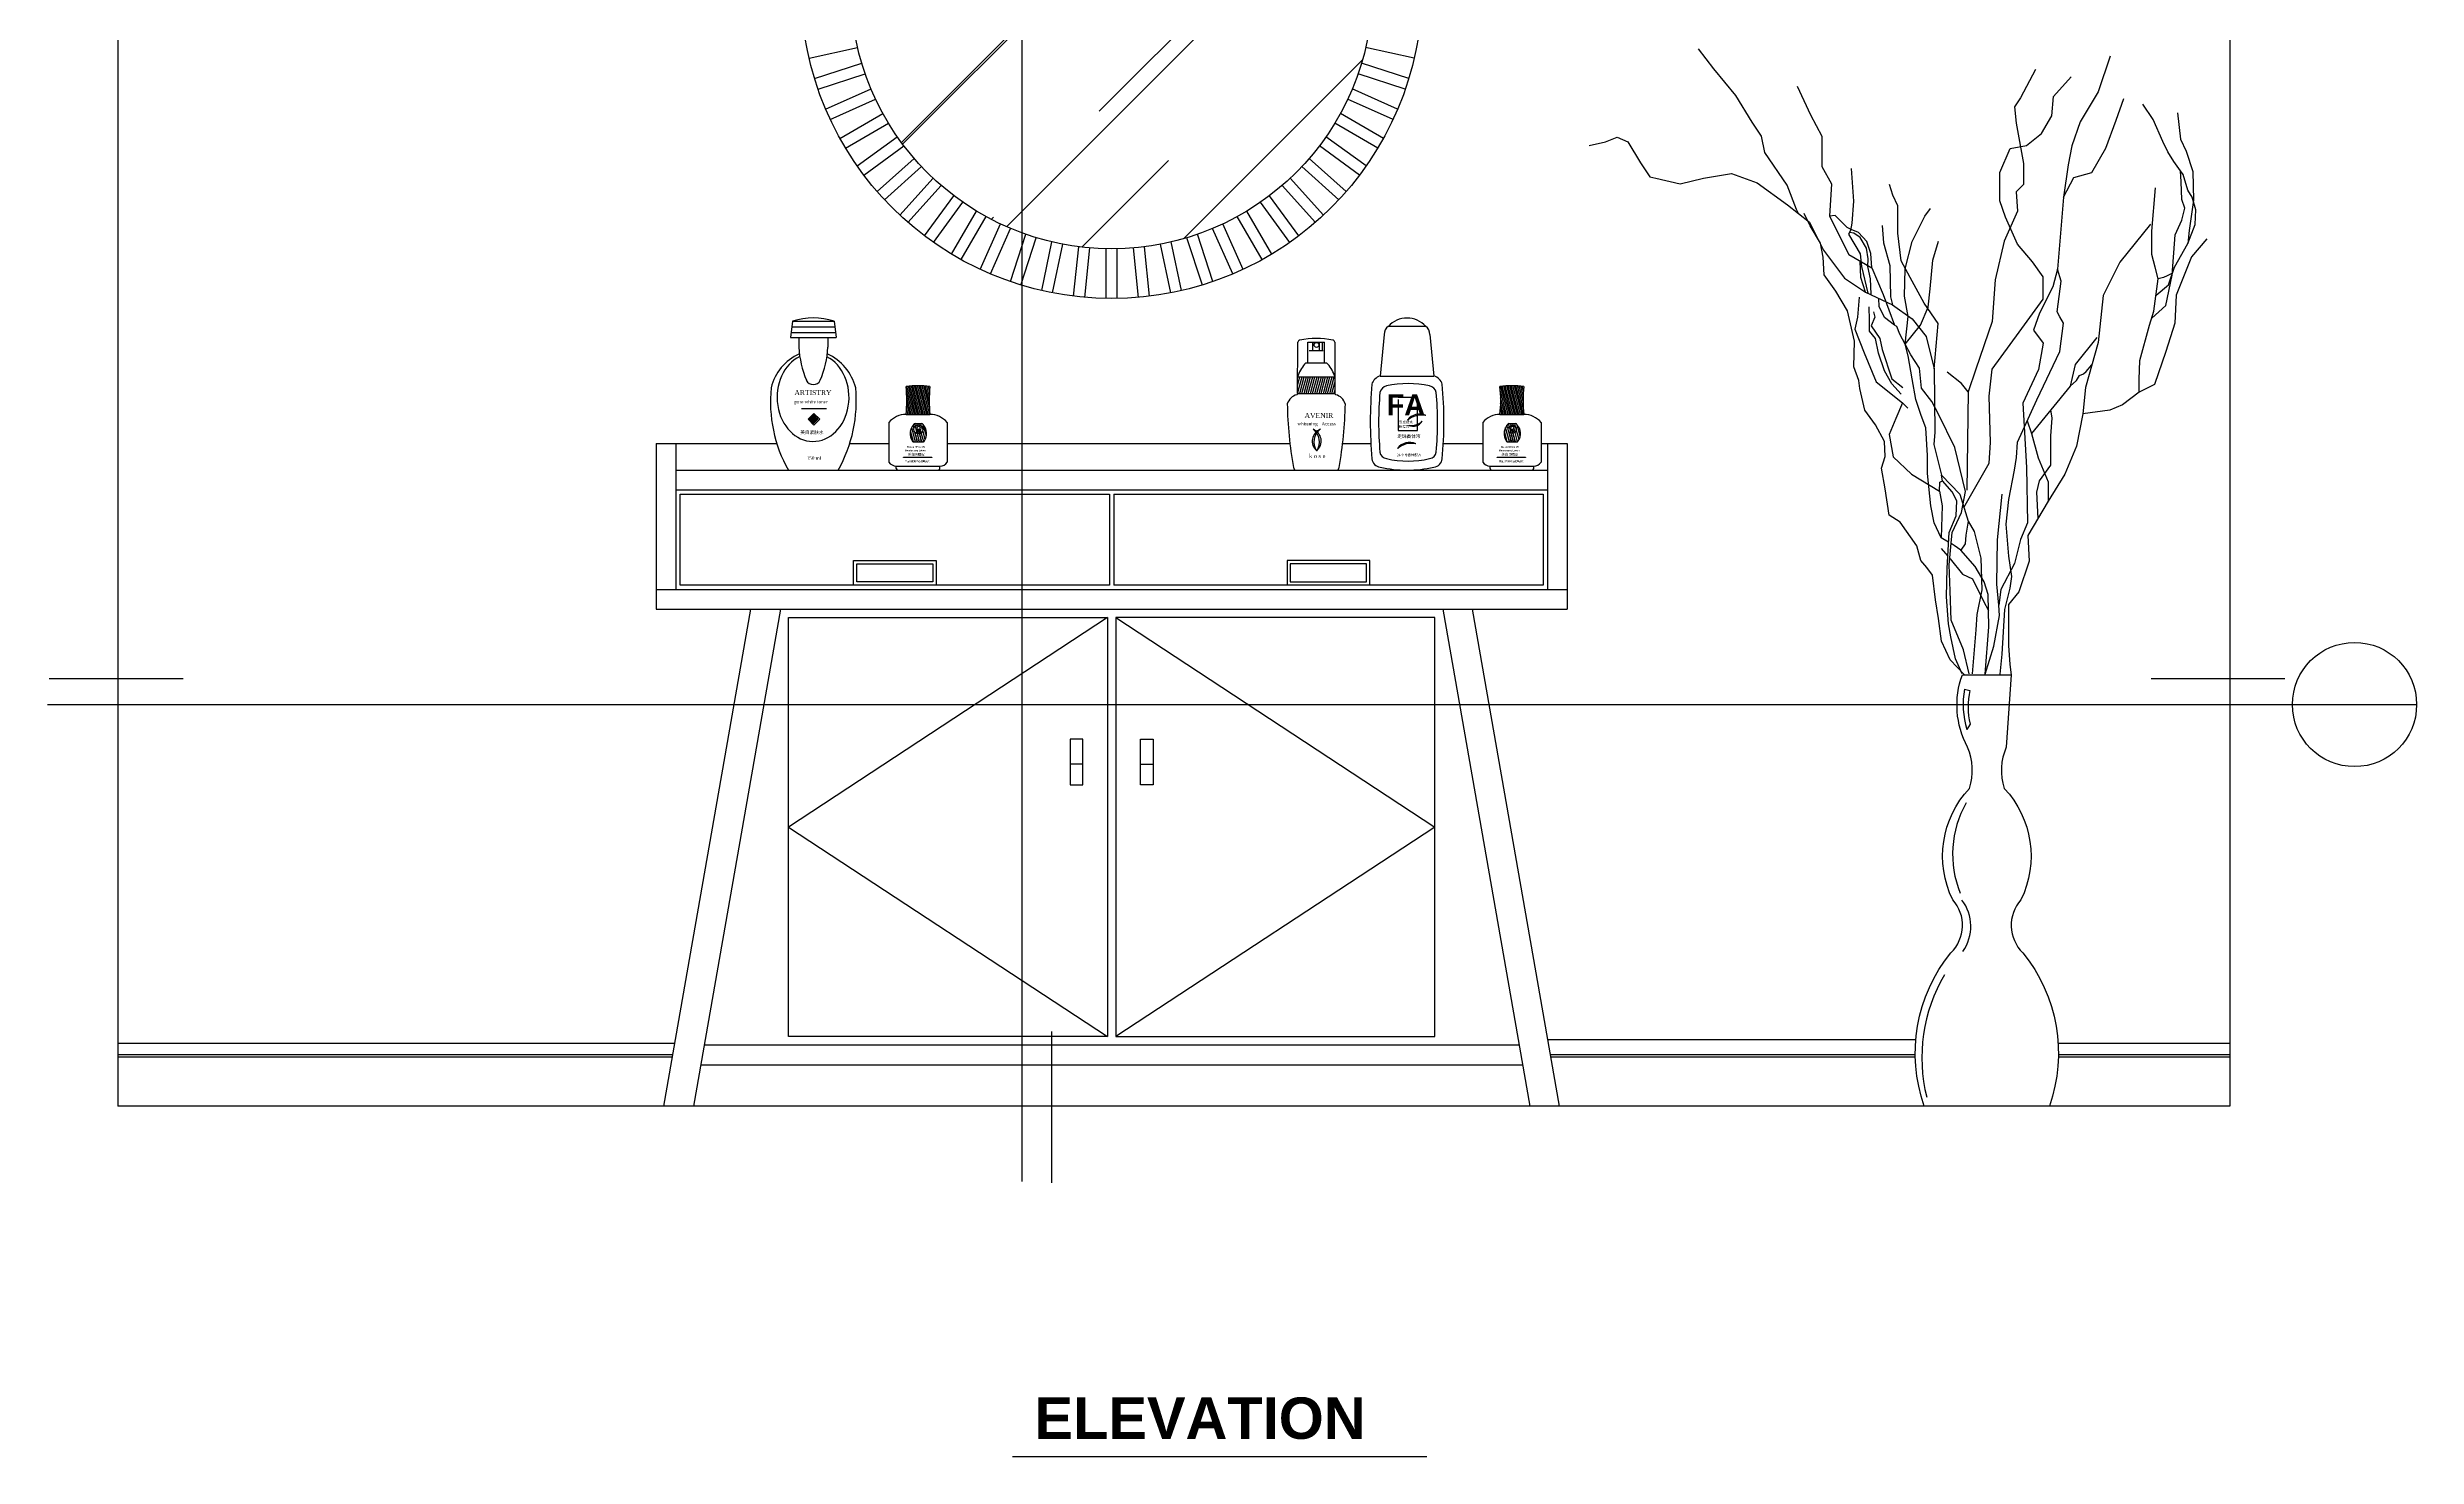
# Model space of a CAD drawing. Header units: inches. Extents: x 10 to 52.5, y 12.6 to 37.4.
# Drawn here: x 13.149 to 16.009, y 18.574 to 20.275 of the extents above; entities that cross this region are included whole.
import ezdxf

# ---------------------------------------------------------------- set-up
doc = ezdxf.new("R2010")
doc.units = ezdxf.units.IN
doc.header["$MEASUREMENT"] = 0
for name, color, linetype in [('02', 2, 'Continuous'), ('1', 1, 'Continuous'), ('4', 4, 'Continuous'), ('8', 8, 'Continuous')]:
    doc.layers.add(name, color=color, linetype=linetype)
doc.styles.add('HT', font='swisseb.ttf')
doc.styles.add('STYLE4', font='dutcheb.ttf')
doc.styles.add('STYLE5', font='dutchi.ttf')

msp = doc.modelspace()

# ---------------------------------------------------------------- hatches: boundary and pattern name
at = {"layer": '8'}
h = msp.add_hatch(dxfattribs=at)
h.set_pattern_fill('AR-RROOF', color=256, scale=0.241, angle=45, style=0)
h.set_pattern_definition([(45, (23.80628, 18.5362), (0.204495, 0.545321), [3.615, -0.482, 1.205, -0.241]), (45, (23.94772, 18.84805), (-0.397062, 0.056236), [0.723, -0.07953, 1.446, -0.18075]), (45, (23.74663, 18.76625), (0.7719697, 1.0003228), [1.928, -0.3374, 0.964, -0.241])])
h.paths.add_polyline_path([(14.3257, 20.0511, 0.520819), (14.7487, 20.3471, 0.520819), (14.3257, 20.643)])
h.paths.add_polyline_path([(14.3257, 20.643, 0.315081), (14.1187, 20.3471, 0.315081), (14.3257, 20.0511)])
h = msp.add_hatch(dxfattribs=at)
h.set_pattern_fill('ANSI31', color=256, scale=0.0144, angle=60, style=0)
h.set_pattern_definition([(105, (-6.3238072, 19.4368327), (-0.00173866649, -0.00046587428), [])])
h.paths.add_polyline_path([(14.2143, 19.8657, 0.068094), (14.1855, 19.8657, -0.05168), (14.1855, 19.8321), (14.2143, 19.8321, -0.05168)])
h = msp.add_hatch(dxfattribs=at)
h.set_pattern_fill('ANSI31', color=256, scale=0.02, angle=30, style=0)
h.set_pattern_definition([(75, (-6.706709, 19.811397), (-0.00241481457, 0.0006470476), [])])
h.paths.add_polyline_path([(14.7032, 19.8574), (14.7032, 19.8774), (14.6582, 19.8774), (14.6582, 19.8574)])
h = msp.add_hatch(dxfattribs=at)
h.set_pattern_fill('ANSI31', color=256, scale=0.0144, angle=60, style=0)
h.set_pattern_definition([(105, (-5.6068582, 19.4368327), (-0.00173866649, -0.00046587428), [])])
h.paths.add_polyline_path([(14.9313, 19.8657, 0.068094), (14.9025, 19.8657, -0.05168), (14.9025, 19.8321), (14.9313, 19.8321, -0.05168)])
h = msp.add_hatch(dxfattribs=at)
h.set_pattern_fill('ANSI31', color=256, scale=0.00025, style=0)
h.set_pattern_definition([(45, (-6.6419817, 19.8001693), (-0.000561266008, 0.000561266008), [])])
h.paths.add_polyline_path([(14.0685, 19.8264), (14.0742, 19.8208), (14.0798, 19.8264), (14.0742, 19.8321)])
h = msp.add_hatch(dxfattribs=at)
h.set_pattern_fill('ANSI31', color=256, scale=0.0192, angle=60, style=0)
h.set_pattern_definition([(105, (-6.3238072, 19.4368327), (-0.00231822198, -0.0006211657), [])])
h.paths.add_polyline_path([(14.206, 19.8199, 0.271674), (14.2043, 19.8211), (14.1963, 19.8211, 0.271674), (14.1947, 19.8199, 0.329653), (14.193, 19.8001, 0.311183), (14.1941, 19.7989), (14.2066, 19.7989, 0.286488), (14.2076, 19.8001, 0.350404)])
h.paths.add_polyline_path([(14.195, 19.8142, -1), (14.2058, 19.8142, -1)], flags=16)
h.paths.add_polyline_path([(14.1956, 19.8142, -1), (14.2053, 19.8142, -1)], flags=0)
edge = h.paths.add_edge_path(flags=0)
edge.add_ellipse((14.2006, 19.8158), major_axis=(-0.00007, -0.00206), ratio=0.920379, start_angle=0, end_angle=360)
h.paths.add_polyline_path([(14.1997, 19.8026), (14.2017, 19.8026), (14.2017, 19.8041), (14.1997, 19.8041)], flags=24)
h.paths.add_polyline_path([(14.1952, 19.7983), (14.2067, 19.7983), (14.2067, 19.8038), (14.1952, 19.8038)], flags=9)
h.paths.add_polyline_path([(14.1969, 19.8039), (14.2035, 19.8039), (14.2035, 19.8084), (14.1969, 19.8084)], flags=24)
h = msp.add_hatch(dxfattribs=at)
h.set_pattern_fill('ANSI31', color=256, scale=0.0192, angle=60, style=0)
h.set_pattern_definition([(105, (-5.6068582, 19.4368327), (-0.00231822198, -0.0006211657), [])])
h.paths.add_polyline_path([(14.9229, 19.8199, 0.271674), (14.9212, 19.8211), (14.9133, 19.8211, 0.271674), (14.9116, 19.8199, 0.329653), (14.9099, 19.8001, 0.311183), (14.911, 19.7989), (14.9235, 19.7989, 0.286488), (14.9246, 19.8001, 0.350404)])
h.paths.add_polyline_path([(14.912, 19.8142, -1), (14.9227, 19.8142, -1)], flags=16)
h.paths.add_polyline_path([(14.9126, 19.8142, -1), (14.9222, 19.8142, -1)], flags=0)
edge = h.paths.add_edge_path(flags=0)
edge.add_ellipse((14.9175, 19.8158), major_axis=(-0.00007, -0.00206), ratio=0.920379, start_angle=0, end_angle=360)
h.paths.add_polyline_path([(14.9166, 19.8026), (14.9186, 19.8026), (14.9186, 19.8041), (14.9166, 19.8041)], flags=24)
h.paths.add_polyline_path([(14.9121, 19.7983), (14.9237, 19.7983), (14.9237, 19.8038), (14.9121, 19.8038)], flags=9)
h.paths.add_polyline_path([(14.9139, 19.8039), (14.9205, 19.8039), (14.9205, 19.8084), (14.9139, 19.8084)], flags=24)
h = msp.add_hatch(dxfattribs=at)
h.set_pattern_fill('ANSI31', color=256, scale=0.00672, angle=60, style=0)
h.set_pattern_definition([(105, (-6.32380724, 19.4368327), (-0.000811377694, -0.000217407998), [])])
h.paths.add_polyline_path([(14.2166, 19.78), (14.2166, 19.7805), (14.1823, 19.7805), (14.1823, 19.78)])
h = msp.add_hatch(dxfattribs=at)
h.set_pattern_fill('ANSI31', color=256, scale=0.00672, angle=60, style=0)
h.set_pattern_definition([(105, (-5.6068582, 19.4368327), (-0.000811377694, -0.000217407998), [])])
h.paths.add_polyline_path([(14.9335, 19.78), (14.9335, 19.7805), (14.8992, 19.7805), (14.8992, 19.78)])

# ---------------------------------------------------------------- linework, layer by layer
at = {"layer": '02'}
for p, q in [((14.0683, 20.2625), (14.127, 20.275)), ((14.075, 20.2376), (14.1321, 20.2561)), ((14.7923, 20.2376), (14.7353, 20.2561)), ((14.799, 20.2625), (14.7403, 20.275)), ((14.0792, 20.2248), (14.1362, 20.2434)), ((14.0884, 20.2007), (14.1432, 20.2251)), ((14.7789, 20.2007), (14.7241, 20.2251)), ((14.7882, 20.2248), (14.7311, 20.2434)), ((14.0939, 20.1884), (14.1487, 20.2128)), ((14.1056, 20.1654), (14.1576, 20.1954)), ((14.7617, 20.1654), (14.7098, 20.1954)), ((14.7735, 20.1884), (14.7186, 20.2128)), ((14.1123, 20.1538), (14.1643, 20.1838)), ((14.1264, 20.1321), (14.1749, 20.1674)), ((14.741, 20.1321), (14.6924, 20.1674)), ((14.755, 20.1538), (14.7031, 20.1838)), ((14.1343, 20.1212), (14.1828, 20.1565)), ((14.1506, 20.1012), (14.1951, 20.1413)), ((14.7168, 20.1012), (14.6722, 20.1413)), ((14.7331, 20.1212), (14.6845, 20.1565)), ((14.1595, 20.0912), (14.2041, 20.1313)), ((14.1778, 20.0729), (14.218, 20.1175)), ((14.1878, 20.0639), (14.2279, 20.1085)), ((14.6796, 20.0639), (14.6394, 20.1085)), ((14.6895, 20.0729), (14.6494, 20.1175)), ((14.7078, 20.0912), (14.6632, 20.1313)), ((14.2079, 20.0477), (14.2431, 20.0962)), ((14.2187, 20.0398), (14.254, 20.0883)), ((14.6486, 20.0398), (14.6134, 20.0883)), ((14.6595, 20.0477), (14.6242, 20.0962)), ((14.2404, 20.0257), (14.2704, 20.0777)), ((14.252, 20.019), (14.282, 20.071)), ((14.275, 20.0073), (14.2995, 20.0621)), ((14.2873, 20.0018), (14.3117, 20.0566)), ((14.58, 20.0018), (14.5556, 20.0566)), ((14.5923, 20.0073), (14.5679, 20.0621)), ((14.6153, 20.019), (14.5853, 20.071)), ((14.627, 20.0257), (14.597, 20.0777)), ((14.3114, 19.9925), (14.33, 20.0496)), ((14.3242, 19.9884), (14.3427, 20.0455)), ((14.3492, 19.9817), (14.3616, 20.0404)), ((14.3623, 19.9789), (14.3748, 20.0376)), ((14.3878, 19.9749), (14.3941, 20.0345)), ((14.4012, 19.9735), (14.4074, 20.0331)), ((14.427, 19.9721), (14.427, 20.0321)), ((14.4404, 19.9721), (14.4404, 20.0321)), ((14.4662, 19.9735), (14.4599, 20.0331)), ((14.4795, 19.9749), (14.4733, 20.0345)), ((14.5051, 19.9789), (14.4926, 20.0376)), ((14.5182, 19.9817), (14.5057, 20.0404)), ((14.5432, 19.9884), (14.5246, 20.0455)), ((14.5559, 19.9925), (14.5374, 20.0496)), ((14.0485, 19.9449), (14.046, 19.9249)), ((14.0476, 19.9379), (14.0994, 19.9379)), ((14.0485, 19.9449), (14.0985, 19.9449)), ((14.0985, 19.9449), (14.101, 19.9249)), ((14.7678, 19.9385), (14.8128, 19.9385)), ((14.046, 19.9249), (14.101, 19.9249)), ((14.0467, 19.9309), (14.1002, 19.9309)), ((14.056, 19.9249), (14.056, 19.9133)), ((14.091, 19.9249), (14.091, 19.9133)), ((14.6582, 19.8574), (14.6584, 19.9194)), ((14.6707, 19.9194), (14.6907, 19.9194)), ((14.6707, 19.8944), (14.6707, 19.9194)), ((14.6722, 19.9094), (14.6892, 19.9094)), ((14.6767, 19.9094), (14.6767, 19.9194)), ((14.6847, 19.9094), (14.6847, 19.9194)), ((14.6882, 19.9094), (14.6882, 19.9194)), ((14.6907, 19.8944), (14.6907, 19.9194)), ((14.7032, 19.9194), (14.7032, 19.8574)), ((14.7628, 19.9285), (14.7578, 19.8785)), ((14.8178, 19.9285), (14.8228, 19.8785)), ((14.6682, 19.8944), (14.6932, 19.8944)), ((14.6582, 19.8774), (14.7032, 19.8774)), ((14.6582, 19.8574), (14.7032, 19.8574)), ((14.7578, 19.8785), (14.8228, 19.8785)), ((14.803, 19.8526), (14.7794, 19.8526)), ((14.803, 19.8126), (14.803, 19.8526)), ((14.0592, 19.8393), (14.0896, 19.8393)), ((14.0742, 19.8334), (14.0671, 19.8263)), ((14.0671, 19.8263), (14.0742, 19.8193)), ((14.0685, 19.8264), (14.0742, 19.8208)), ((14.0812, 19.8263), (14.0742, 19.8334)), ((14.0742, 19.8193), (14.0812, 19.8263)), ((14.1647, 19.8225), (14.1647, 19.7745)), ((14.1855, 19.8321), (14.2143, 19.8321)), ((14.2351, 19.8225), (14.2351, 19.7745)), ((14.7794, 19.8501), (14.7794, 19.8126)), ((14.8817, 19.8225), (14.8817, 19.7745)), ((14.9025, 19.8321), (14.9313, 19.8321)), ((14.9521, 19.8225), (14.9521, 19.7745)), ((14.1941, 19.7989), (14.2066, 19.7989)), ((14.1963, 19.8211), (14.2043, 19.8211)), ((14.7794, 19.8126), (14.803, 19.8126)), ((14.911, 19.7989), (14.9235, 19.7989)), ((14.9133, 19.8211), (14.9212, 19.8211)), ((14.1735, 19.7697), (14.2263, 19.7697)), ((14.1735, 19.7668), (14.1735, 19.7697)), ((14.1823, 19.78), (14.1823, 19.7805)), ((14.2166, 19.78), (14.1823, 19.78)), ((14.2166, 19.7805), (14.2166, 19.78)), ((14.2263, 19.7668), (14.2263, 19.7697)), ((14.8905, 19.7697), (14.9433, 19.7697)), ((14.8905, 19.7668), (14.8905, 19.7697)), ((14.8992, 19.78), (14.8992, 19.7805)), ((14.9335, 19.78), (14.8992, 19.78)), ((14.9335, 19.7805), (14.9335, 19.78)), ((14.9433, 19.7668), (14.9433, 19.7697)), ((14.4312, 19.7359), (14.4312, 19.6259)), ((14.4362, 19.7359), (14.4362, 19.6259)), ((13.1488, 19.4818), (16.0092, 19.4818)), ((15.4632, 19.5004), (15.4698, 19.4988)), ((15.4701, 19.4582), (15.466, 19.4518)), ((14.3987, 19.4099), (14.3837, 19.4099)), ((14.4687, 19.4099), (14.4837, 19.4099)), ((13.9062, 19.0723), (13.2337, 19.0723)), ((13.9039, 19.0589), (13.2337, 19.0589)), ((13.9034, 19.0559), (13.2337, 19.0559)), ((15.4039, 19.0589), (14.9635, 19.0589)), ((15.4039, 19.0559), (14.964, 19.0559)), ((15.7837, 19.0723), (15.5764, 19.0723)), ((15.7837, 19.0589), (15.5767, 19.0589)), ((15.7837, 19.0559), (15.5767, 19.0559)), ((14.314, 18.5736), (14.814, 18.5736))]:
    msp.add_line(p, q, dxfattribs=at)
for points in [[(14.3257, 18.9058), (14.3257, 21.5444), (14.6294, 21.5444)], [(15.2628, 20.0747), (15.2604, 20.0795), (15.2492, 20.109), (15.2224, 20.1484), (15.2182, 20.1681), (15.207, 20.185), (15.1873, 20.2173), (15.1605, 20.2496), (15.1422, 20.2735)], [(15.6392, 20.2649), (15.6248, 20.2215), (15.6031, 20.1854), (15.5929, 20.1565), (15.5886, 20.1334), (15.5828, 20.0944), (15.5756, 20.0077), (15.5698, 19.986), (15.5539, 19.9542), (15.5467, 19.934), (15.5582, 19.9181), (15.5525, 19.8863), (15.5337, 19.8459), (15.538, 19.7679), (15.5394, 19.7014), (15.5308, 19.6812), (15.5238, 19.6523), (15.5072, 19.6208), (15.5049, 19.6019)], [(15.2612, 20.2283), (15.2774, 20.1937), (15.2912, 20.1683), (15.2912, 20.1314), (15.3028, 20.1106), (15.3005, 20.0714), (15.3236, 20.0253), (15.3513, 20.0091), (15.3651, 19.9768), (15.379, 19.9399)], [(15.4626, 19.7198), (15.4931, 19.7731), (15.4949, 19.7983), (15.4931, 19.8541), (15.4967, 19.8866), (15.5292, 19.9316), (15.5581, 19.9712), (15.5581, 19.9982), (15.5454, 20.0163), (15.5274, 20.0379), (15.513, 20.0703), (15.5058, 20.0901), (15.5058, 20.1244), (15.5184, 20.1532), (15.5382, 20.1568), (15.5563, 20.1712), (15.5689, 20.1928), (15.5707, 20.2162), (15.5923, 20.2396)], [(15.549, 20.2487), (15.531, 20.2144), (15.5238, 20.2036), (15.5256, 20.1838), (15.5346, 20.1352), (15.5346, 20.1099), (15.5256, 20.1009), (15.5274, 20.0775), (15.5112, 20.0415), (15.5003, 19.9946), (15.4967, 19.9442), (15.4769, 19.8866), (15.4679, 19.8595), (15.4661, 19.7406)], [(15.5828, 20.0944), (15.5953, 20.1181), (15.6169, 20.1243), (15.6339, 20.1536), (15.6463, 20.1875), (15.6555, 20.2138)], [(15.6946, 19.9763), (15.7097, 19.9887), (15.7168, 20.01), (15.7328, 20.0384), (15.7417, 20.0614), (15.7426, 20.0792), (15.7381, 20.0943), (15.7328, 20.1031), (15.7275, 20.1218), (15.7239, 20.1262), (15.7159, 20.1377), (15.7088, 20.1493), (15.7026, 20.1617), (15.6911, 20.1883), (15.6786, 20.2069)], [(15.7204, 20.1963), (15.7239, 20.1644), (15.731, 20.1502), (15.739, 20.1253), (15.7399, 20.0907), (15.7346, 20.0543), (15.7328, 20.0384)], [(15.0103, 20.1569), (15.03, 20.1611), (15.0441, 20.1668), (15.0567, 20.1611), (15.0722, 20.1358), (15.0835, 20.119), (15.0905, 20.1176), (15.1201, 20.1105), (15.1482, 20.1176), (15.182, 20.1232), (15.2129, 20.1119), (15.2495, 20.0852), (15.2763, 20.0641), (15.2932, 20.0304), (15.3185, 19.9967), (15.3438, 19.9798), (15.3762, 19.9643), (15.4001, 19.9474), (15.417, 19.9264), (15.4268, 19.887), (15.4275, 19.8107), (15.4263, 19.7957), (15.4356, 19.7588), (15.4575, 19.7357), (15.4679, 19.7034), (15.4748, 19.6908), (15.4829, 19.6585), (15.4841, 19.6204), (15.4783, 19.5904), (15.4771, 19.572), (15.4725, 19.5189)], [(15.3266, 20.1289), (15.3293, 20.0898), (15.3275, 20.0632), (15.3258, 20.0544), (15.3231, 20.0499), (15.3373, 20.026), (15.3391, 20.0109), (15.3468, 19.9784)], [(15.4268, 19.887), (15.4317, 19.9419), (15.4147, 19.9666), (15.3977, 19.9974), (15.3869, 20.0175), (15.3827, 20.0509), (15.3827, 20.0838), (15.3769, 20.0967), (15.3726, 20.1096)], [(15.6893, 19.9483), (15.7062, 19.9638), (15.7142, 20.0002), (15.7177, 20.049), (15.7257, 20.0668), (15.7293, 20.081), (15.7257, 20.0916), (15.7248, 20.1129), (15.7239, 20.1262)], [(15.3917, 19.9168), (15.3954, 19.9505), (15.3908, 19.975), (15.3915, 20.008), (15.4, 20.041), (15.4153, 20.0716), (15.4222, 20.0808)], [(15.6741, 19.8589), (15.6742, 19.8742), (15.6751, 19.8973), (15.6866, 19.9399), (15.692, 19.9567), (15.6973, 19.9958), (15.6937, 20.01), (15.6893, 20.0251), (15.6893, 20.0534), (15.6941, 20.1057)], [(15.4628, 19.518), (15.4462, 19.5358), (15.4355, 19.5583), (15.4319, 19.5857), (15.4284, 19.6082), (15.4248, 19.6379), (15.4177, 19.6474), (15.4105, 19.6557), (15.4058, 19.6735), (15.3856, 19.702), (15.3725, 19.7103), (15.3677, 19.7424), (15.363, 19.7673), (15.3677, 19.7815), (15.3666, 19.7993), (15.3559, 19.8195), (15.3428, 19.8373), (15.3368, 19.8635), (15.3357, 19.873), (15.3297, 19.8896), (15.3306, 19.9207), (15.3222, 19.9572), (15.3081, 19.9811), (15.294, 20.0008), (15.2926, 20.0219), (15.2893, 20.0389), (15.2771, 20.0598), (15.2697, 20.0747)], [(15.3513, 20.0091), (15.3501, 20.0264), (15.3455, 20.041), (15.3355, 20.0517), (15.3263, 20.0555), (15.3217, 20.0578), (15.3071, 20.0724), (15.3005, 20.0714)], [(15.3508, 19.9772), (15.3499, 19.9959), (15.3467, 20.0109), (15.3471, 20.0199), (15.3449, 20.033), (15.3374, 20.0458), (15.3299, 20.0508), (15.3243, 20.0519)], [(15.3639, 20.0601), (15.3654, 20.0394), (15.3731, 20.0118), (15.3739, 19.9743), (15.3762, 19.9643)], [(15.688, 20.0618), (15.651, 20.016), (15.6309, 19.9758), (15.6247, 19.9188), (15.6093, 19.8648)], [(15.4691, 19.5189), (15.4621, 19.5477), (15.4471, 19.5835), (15.446, 19.6192), (15.4448, 19.6504), (15.4483, 19.6896), (15.4598, 19.7138), (15.4644, 19.7392), (15.4517, 19.7923), (15.4321, 19.8326), (15.424, 19.8476), (15.4113, 19.8638), (15.409, 19.888), (15.3986, 19.9042), (15.3917, 19.9168), (15.4102, 19.9399), (15.4194, 19.9618), (15.4217, 19.9837), (15.4252, 20.0184), (15.4321, 20.0414)], [(15.7559, 20.0441), (15.7374, 20.0225), (15.7189, 19.9762), (15.7173, 19.9422), (15.7065, 19.9083), (15.6926, 19.8682), (15.6741, 19.8589), (15.654, 19.8435), (15.6386, 19.8373), (15.6061, 19.8327)], [(15.3438, 19.9798), (15.3382, 19.9976), (15.3374, 20.0172)], [(15.5065, 19.5184), (15.5088, 19.5428), (15.512, 19.5964), (15.5183, 19.6224), (15.5206, 19.6366), (15.5167, 19.661), (15.5135, 19.6996), (15.5167, 19.7295), (15.5238, 19.765), (15.5262, 19.78), (15.5274, 19.7988), (15.5505, 19.8497), (15.5783, 19.9083), (15.583, 19.9422), (15.5783, 19.95), (15.5752, 19.9561), (15.5799, 19.9932), (15.5756, 20.0077)], [(15.7143, 20.0025), (15.7079, 19.9993), (15.7035, 19.9975), (15.6973, 19.9958)], [(15.3361, 19.9737), (15.3342, 19.9495), (15.331, 19.9352), (15.3422, 19.9066), (15.3565, 19.8715), (15.3884, 19.8461), (15.3948, 19.8397)], [(15.4353, 19.6832), (15.4267, 19.7012), (15.4227, 19.7216), (15.4188, 19.7607), (15.4188, 19.7826), (15.4167, 19.8158), (15.4112, 19.8307), (15.4047, 19.8501), (15.4, 19.8752), (15.3954, 19.903), (15.3917, 19.9168), (15.3852, 19.9289), (15.3815, 19.9382), (15.379, 19.9399), (15.3666, 19.9493), (15.3601, 19.9623), (15.36, 19.972)], [(15.387, 19.8565), (15.3755, 19.8689), (15.3666, 19.8849), (15.3595, 19.9062), (15.3559, 19.9239), (15.3488, 19.9328), (15.3488, 19.9461), (15.3481, 19.9622)], [(15.3533, 19.9558), (15.3551, 19.9497), (15.3506, 19.939), (15.3613, 19.9239), (15.3639, 19.9106), (15.3755, 19.8751), (15.3888, 19.8645)], [(15.6232, 19.9249), (15.5969, 19.8925), (15.5907, 19.8663), (15.5444, 19.8092)], [(15.4679, 19.8595), (15.4595, 19.8694), (15.4425, 19.8833)], [(15.5907, 19.8663), (15.5987, 19.8729), (15.6022, 19.8792), (15.6071, 19.881), (15.6103, 19.8841), (15.617, 19.8918)], [(15.6093, 19.8648), (15.6061, 19.8327), (15.5985, 19.7938), (15.5846, 19.7599)], [(15.3884, 19.8461), (15.3804, 19.827), (15.3725, 19.8079), (15.3772, 19.7808), (15.3995, 19.7601), (15.433, 19.7394), (15.4362, 19.7219), (15.4353, 19.6832)], [(15.5389, 19.8242), (15.5444, 19.8092), (15.5521, 19.7799), (15.5645, 19.7506), (15.5645, 19.7275)], [(15.5521, 19.7066), (15.5506, 19.7383), (15.5537, 19.7521), (15.5676, 19.7707), (15.5676, 19.8061), (15.5691, 19.8277), (15.5676, 19.8378)], [(15.433, 19.7394), (15.4334, 19.7503), (15.4368, 19.7521)], [(15.4604, 19.5188), (15.4525, 19.5368), (15.447, 19.5634), (15.4439, 19.5791), (15.4415, 19.612), (15.4423, 19.6464), (15.4447, 19.6895), (15.4533, 19.7098), (15.4541, 19.7278), (15.4486, 19.7388), (15.4368, 19.7521), (15.4356, 19.7588)], [(15.5846, 19.7599), (15.5645, 19.7275), (15.5398, 19.6858), (15.5413, 19.6549), (15.529, 19.6179), (15.5166, 19.6025), (15.5166, 19.5531), (15.5182, 19.53), (15.5197, 19.5176)], [(14.4312, 19.6259), (13.9127, 19.6259), (13.9127, 19.7359), (14.4312, 19.7359)], [(14.4362, 19.7359), (14.9547, 19.7359), (14.9547, 19.6259), (14.4362, 19.6259)], [(15.4883, 19.5184), (15.4986, 19.5523), (15.5057, 19.5893), (15.5049, 19.6019), (15.5025, 19.6271), (15.5033, 19.6807), (15.5088, 19.7358)], [(15.444, 19.6779), (15.4353, 19.6832)], [(15.4679, 19.7034), (15.465, 19.6865), (15.4643, 19.6759), (15.4587, 19.6682)], [(14.1219, 19.6259), (14.1219, 19.6559), (14.2219, 19.6559), (14.2219, 19.6259)], [(14.7454, 19.6259), (14.7454, 19.6559), (14.6454, 19.6559), (14.6454, 19.6259)], [(15.4353, 19.6703), (15.4431, 19.661)], [(15.4455, 19.6581), (15.4459, 19.6576), (15.4608, 19.6393), (15.4728, 19.6336), (15.4862, 19.6068), (15.4922, 19.5952)], [(15.4883, 19.5184), (15.4925, 19.5758), (15.4918, 19.6146), (15.4869, 19.6301), (15.4763, 19.6484), (15.4587, 19.6682), (15.4509, 19.6738), (15.4471, 19.6761)], [(14.4287, 19.5869), (14.0437, 19.3339), (14.4287, 19.0809)], [(14.4387, 19.5869), (14.8237, 19.3339), (14.4387, 19.0809)]]:
    msp.add_lwpolyline(points, dxfattribs=at)
for points in [[(14.1259, 19.6519), (14.2179, 19.6519), (14.2179, 19.6299), (14.1259, 19.6299)], [(14.7414, 19.6519), (14.6494, 19.6519), (14.6494, 19.6299), (14.7414, 19.6299)], [(14.4287, 19.5869), (14.4287, 19.0809), (14.0437, 19.0809), (14.0437, 19.5869)], [(14.4387, 19.5869), (14.4387, 19.0809), (14.8237, 19.0809), (14.8237, 19.5869)], [(14.3987, 19.4399), (14.3837, 19.4399), (14.3837, 19.3849), (14.3987, 19.3849)], [(14.4687, 19.4399), (14.4837, 19.4399), (14.4837, 19.3849), (14.4687, 19.3849)]]:
    msp.add_lwpolyline(points, close=True, dxfattribs=at)
for centre, radius in [((14.681, 19.916), 0.00287), ((14.2004, 19.8142), 0.00539), ((14.9174, 19.8142), 0.00485), ((15.9342, 19.4818), 0.075)]:
    msp.add_circle(centre, radius, dxfattribs=at)
for centre, radius, start, end in [((14.0735, 19.8639), 0.0847, 72.8404, 107.1596), ((14.775, 19.9287), 0.0122, 126.1024, 180.7675), ((14.7903, 19.9183), 0.0302, 41.8444, 138.1556), ((14.8056, 19.9287), 0.0122, 359.2325, 53.8976), ((14.176, 19.9194), 0.1201, 182.92, 202.5753), ((13.9742, 19.9187), 0.1169, 337.1499, 357.3549), ((14.6614, 19.9189), 0.00304, 99.459, 170.541), ((14.6808, 19.8224), 0.1015, 78.6742, 101.3258), ((14.7002, 19.9189), 0.00304, 9.459, 80.541), ((14.0807, 19.8507), 0.0596, 113.8048, 166.7085), ((14.0642, 19.8483), 0.0626, 14.8704, 65.3397), ((14.6958, 19.8668), 0.039, 134.9893, 161.1613), ((14.6656, 19.8668), 0.039, 18.8387, 45.0107), ((14.1861, 19.8465), 0.1643, 173.7566, 209.7895), ((14.0735, 19.8776), 0.00948, 206.9225, 333.0775), ((13.9561, 19.8483), 0.1693, 330.4882, 5.4506), ((14.1999, 19.7605), 0.1062, 82.209, 97.791), ((14.0234, 19.8489), 0.163, 354.0831, 5.9169), ((14.3764, 19.8489), 0.163, 174.0831, 185.9169), ((14.6613, 19.84), 0.0164, 104.4614, 162.5894), ((14.6608, 19.8528), 0.00467, 96.5181, 138.6244), ((14.6611, 19.8776), 0.00291, 140.7193, 183.0476), ((14.7007, 19.8528), 0.00467, 41.3756, 83.4819), ((14.7003, 19.8776), 0.00291, 356.9524, 39.2807), ((14.7001, 19.84), 0.0164, 17.4106, 75.5386), ((15.2648, 19.8235), 0.5189, 175.025, 184.975), ((14.7618, 19.8645), 0.0146, 105.9584, 164.0416), ((15.1711, 19.8227), 0.4151, 175.025, 184.975), ((14.7688, 19.8555), 0.0117, 105.9584, 164.0416), ((14.7916, 19.7433), 0.1261, 78.0997, 101.9003), ((14.8144, 19.8555), 0.0117, 15.9584, 74.0416), ((14.8188, 19.8645), 0.0146, 15.9584, 74.0416), ((14.412, 19.8227), 0.4151, 355.025, 4.975), ((14.3159, 19.8235), 0.5189, 355.025, 4.975), ((14.9169, 19.7605), 0.1062, 82.209, 97.791), ((14.7404, 19.8489), 0.163, 354.0831, 5.9169), ((15.0934, 19.8489), 0.163, 174.0831, 185.9169), ((14.1856, 19.8046), 0.0275, 90.1209, 139.4294), ((14.2143, 19.8046), 0.0275, 40.5706, 89.8791), ((15.1389, 19.8539), 0.4933, 181.0482, 190.0149), ((14.2226, 19.8539), 0.4933, 349.9851, 358.9518), ((14.8055, 19.8143), 0.0182, 65.448, 143.4749), ((14.8075, 19.8064), 0.025, 77.2923, 131.6305), ((14.7976, 19.8306), 0.0128, 245.4383, 328.7724), ((14.7952, 19.8385), 0.0198, 261.5865, 312.6242), ((14.9025, 19.8046), 0.0275, 90.1209, 139.4294), ((14.9312, 19.8046), 0.0275, 40.5706, 89.8791), ((14.2072, 19.8088), 0.0167, 138.6643, 211.6441), ((14.1944, 19.8003), 0.00141, 188.7031, 257.8441), ((14.1965, 19.819), 0.00204, 94.7366, 155.5323), ((14.1952, 19.8107), 0.00466, 344.4475, 46.9592), ((14.1939, 19.8113), 0.00527, 341.3735, 31.7249), ((14.2062, 19.8109), 0.00466, 133.0408, 198.5299), ((14.2041, 19.819), 0.00204, 24.4677, 85.2634), ((14.1944, 19.8089), 0.0159, 326.2354, 43.4781), ((14.2061, 19.8004), 0.00154, 285.8312, 349.7767), ((14.691, 19.7999), 0.0152, 110.6044, 230.022), ((14.6655, 19.7989), 0.019, 326.0235, 53.3502), ((14.6715, 19.7999), 0.0152, 309.978, 69.3956), ((14.6969, 19.7989), 0.019, 126.6498, 213.9765), ((14.7934, 19.7801), 0.0182, 65.448, 143.4749), ((14.7954, 19.7722), 0.025, 77.2923, 131.6305), ((14.9242, 19.8088), 0.0167, 138.6643, 211.6441), ((14.9113, 19.8003), 0.00141, 188.7031, 257.8441), ((14.9135, 19.819), 0.00204, 94.7366, 155.5323), ((14.9108, 19.8113), 0.00527, 341.3735, 47.0865), ((14.9232, 19.8109), 0.00466, 133.0408, 198.5299), ((14.9211, 19.819), 0.00204, 24.4677, 85.2634), ((14.9114, 19.8089), 0.0159, 326.2354, 43.4781), ((14.9231, 19.8004), 0.00154, 285.8312, 349.7767), ((14.1741, 19.7813), 0.0116, 215.8366, 266.9425), ((14.1758, 19.7672), 0.00236, 189.8274, 260.1726), ((14.224, 19.7672), 0.00236, 279.8274, 350.1726), ((14.2264, 19.7799), 0.0102, 269.3342, 327.8867), ((14.6569, 19.7684), 0.00371, 184.4429, 252.2479), ((14.7046, 19.7684), 0.00371, 287.7521, 355.5571), ((14.7591, 19.7797), 0.0113, 186.3299, 263.6701), ((14.7666, 19.7877), 0.00905, 186.3299, 263.6701), ((14.7903, 19.9126), 0.1477, 257.2912, 282.7088), ((14.7916, 19.894), 0.1182, 257.2912, 282.7088), ((14.8166, 19.7877), 0.00905, 276.3299, 353.6701), ((14.8216, 19.7797), 0.0113, 276.3299, 353.6701), ((14.8911, 19.7813), 0.0116, 215.8366, 266.9425), ((14.8928, 19.7672), 0.00236, 189.8274, 260.1726), ((14.9409, 19.7672), 0.00236, 279.8274, 350.1726), ((14.9434, 19.7799), 0.0102, 269.3342, 327.8867), ((15.5731, 19.4825), 0.1114, 170.7409, 195.9862), ((15.5574, 19.479), 0.0898, 167.2833, 193.3724), ((15.575, 19.3009), 0.126, 150.4431, 201.8505), ((15.4187, 19.214), 0.0522, 324.606, 37.3374), ((15.6077, 19.0555), 0.1959, 149.2948, 194.125)]:
    msp.add_arc(centre, radius, start, end, dxfattribs=at)
for centre, major_axis, ratio, start_param, end_param in [((14.0732, 19.8527), (0, 0.0532), 0.816311, 0.379924, 5.888562), ((14.2006, 19.8158), (-0.00007, -0.00206), 0.920379, -1.570796, 4.712389), ((14.9175, 19.8158), (-0.00007, -0.00206), 0.920379, -1.570796, 4.712389)]:
    msp.add_ellipse(centre, major_axis=major_axis, ratio=ratio, start_param=start_param, end_param=end_param, dxfattribs=at)
at = {"layer": '1'}
msp.add_line((15.7837, 18.9969), (13.2337, 18.9969), dxfattribs=at)
for points in [[(13.151, 19.5133), (13.3127, 19.5133)], [(15.6885, 19.5133), (15.8502, 19.5133)], [(14.3615, 18.9044), (14.3615, 19.087)]]:
    msp.add_lwpolyline(points, dxfattribs=at)
at = {"layer": '4'}
for p, q in [((13.2337, 21.3969), (13.2337, 18.9969)), ((15.7837, 21.3969), (15.7837, 18.9969)), ((13.8837, 19.7969), (14.0294, 19.7969)), ((13.8837, 19.7969), (13.8837, 19.5969)), ((13.9077, 19.7969), (13.9077, 19.6209)), ((14.1175, 19.7969), (14.1647, 19.7969)), ((14.2351, 19.7969), (14.649, 19.7969)), ((14.7125, 19.7969), (14.7465, 19.7969)), ((14.8341, 19.7969), (14.8817, 19.7969)), ((14.9521, 19.7969), (14.9837, 19.7969)), ((14.9597, 19.7969), (14.9597, 19.6209)), ((14.9837, 19.7969), (14.9837, 19.5969)), ((13.9077, 19.7649), (14.9597, 19.7649)), ((13.9077, 19.7409), (14.9597, 19.7409)), ((13.8837, 19.6209), (14.9837, 19.6209)), ((13.8837, 19.5969), (14.9837, 19.5969)), ((13.9416, 19.0709), (14.9257, 19.0709)), ((15.4045, 19.0769), (14.9603, 19.0769)), ((13.9374, 19.0469), (14.9299, 19.0469))]:
    msp.add_line(p, q, dxfattribs=at)
for points in [[(13.893, 18.9969), (13.998, 19.5969)], [(14.0337, 19.5969), (13.9287, 18.9969)], [(14.8337, 19.5969), (14.9387, 18.9969)], [(14.9743, 18.9969), (14.8693, 19.5969)]]:
    msp.add_lwpolyline(points, dxfattribs=at)
msp.add_lwpolyline([(15.4148, 18.9969, -0.260821), (15.4468, 19.182, 0.403532), (15.4491, 19.2461, -0.31094), (15.4692, 19.3805, 0.182611), (15.4669, 19.4305, -0.213823), (15.4608, 19.5178), (15.5197, 19.5178), (15.5137, 19.4305, 0.182611), (15.5114, 19.3805, -0.31094), (15.5315, 19.2461, 0.403532), (15.5338, 19.182, -0.260821), (15.5658, 18.9969)], format="xyb", dxfattribs=at)
for radius in [0.375, 0.315]:
    msp.add_circle((14.4337, 20.3471), radius, dxfattribs=at)

# ---------------------------------------------------------------- texts
at = {"layer": '02'}
for s, height, style, p in [('ARTISTRY', 0.006, 'STYLE4', (14.0507, 19.8555)), ('FA', 0.025, 'HT', (14.7656, 19.8312)), ('pure white toner', 0.004, 'STYLE4', (14.0507, 19.8454)), ('whitening   Access', 0.004, 'STYLE4', (14.658, 19.8189)), ('AVENIR', 0.006, 'STYLE4', (14.6666, 19.8279)), ('引发舒爽', 0.003, 'STYLE5', (14.7806, 19.8213)), ('美白紧肤水', 0.004, 'STYLE4', (14.0578, 19.8085)), ('Natural White UV', 0.00192, 'HT', (14.1866, 19.7919)), ('olay', 0.00288, 'HT', (14.196, 19.8)), ('oil', 0.00288, 'HT', (14.1975, 19.8047)), ('of', 0.00096, 'HT', (14.1999, 19.8029)), ('走珠香体液', 0.004, 'STYLE4', (14.7785, 19.8038)), ('新境界', 0.003, 'STYLE5', (14.7805, 19.8159)), ('Natural White UV', 0.00192, 'HT', (14.9035, 19.7919)), ('olay', 0.00288, 'HT', (14.9129, 19.8)), ('oil', 0.00288, 'HT', (14.9145, 19.8047)), ('of', 0.00096, 'HT', (14.9168, 19.8029)), ('150 ml', 0.004, 'STYLE4', (14.0657, 19.7774)), ('Moisturizing Lotion', 0.00192, 'HT', (14.1842, 19.7877)), ('四星期帮助缔造健康皮肤', 0.00192, 'HT', (14.1842, 19.7745)), ('美白防晒露', 0.00288, 'HT', (14.1875, 19.7824)), ('k o s e', 0.005, 'STYLE4', (14.672, 19.7794)), ('24小时香体配方', 0.003, 'STYLE5', (14.7778, 19.7817)), ('Moisturizing Lotion', 0.00192, 'HT', (14.9012, 19.7877)), ('四星期帮助缔造健康皮肤', 0.00192, 'STYLE5', (14.9012, 19.7745)), ('美白防晒露', 0.00288, 'STYLE5', (14.9044, 19.7824)), ('ELEVATION', 0.05, 'HT', (14.3405, 18.5951))]:
    msp.add_text(s, height=height, dxfattribs=dict(at, style=style)).set_placement(p)

doc.saveas('drawing.dxf')
